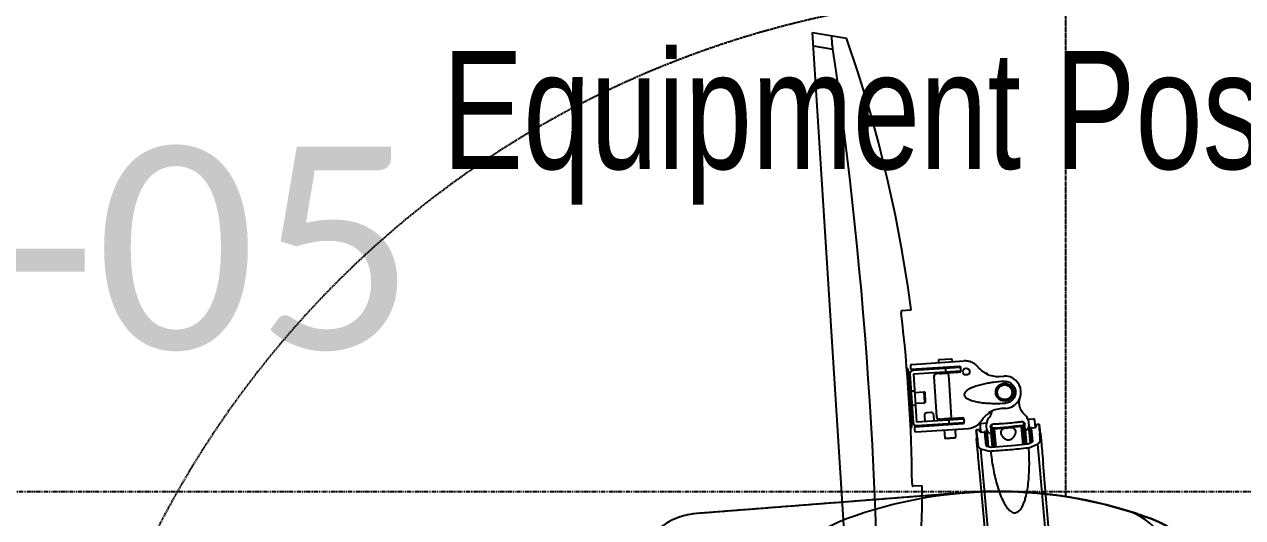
# Model space of a CAD drawing. Header units: millimetres. Extents: x 26027 to 581921, y 7230 to 233891.
# Drawn here: x 475579 to 476481, y 158288 to 158654 of the extents above; entities that cross this region are included whole.
import ezdxf
from ezdxf import colors
from ezdxf.entities.mleader import LeaderData, LeaderLine
from ezdxf.math import Vec2, Vec3

# ---------------------------------------------------------------- set-up
doc = ezdxf.new("R2010")
doc.units = ezdxf.units.MM
doc.header["$LTSCALE"] = 5
doc.linetypes.add('CACHE', pattern=[0.375, 0.25, -0.125])
doc.linetypes.add('FANTOME', pattern=[2.5, 1.25, -0.25, 0.25, -0.25, 0.25, -0.25])
doc.layers.add('E-POWR', color=7, linetype='Continuous', lineweight=9, true_color=0x4e7e3e)
doc.layers.add('EXF', color=7, linetype='Continuous', lineweight=0, true_color=0x4e7e3e)
for name, color, linetype in [('GE-ANCHORAGE_FLOOR', 222, 'Continuous'), ('GE-CLEARANCE', 83, 'FANTOME'), ('GE-EQUIPMENT', 140, 'Continuous'), ('GE-EQUIPMENT_INSERTION', 140, 'Continuous'), ('GE-EQUIPMENT_MOVEMENT', 241, 'CACHE'), ('GE-EQUIPMENT_OUTLINE', 131, 'CACHE')]:
    doc.layers.add(name, color=color, linetype=linetype)
doc.layers.add('Medical Equipment and Furniture', color=163, linetype='Continuous', lineweight=0)
doc.styles.get("Standard").update_dxf_attribs({"font": 'calibri.ttf'})
doc.styles.add('X3G_ENTITY_257CFD', font='swisscl.ttf', dxfattribs={"height": 200})

# ---------------------------------------------------------------- blocks, each defined once
blk = doc.blocks.new('GE-EUR01978')
at = {"layer": 'GE-ANCHORAGE_FLOOR'}
blk.add_lwpolyline([(-265, 0), (265, 0, -0.313113), (339.81, -52.24, -0.179029), (339.81, -277.75, -0.313113), (265, -330), (-265, -330, -0.313113), (-339.81, -277.75, -0.179029), (-339.81, -52.24, -0.313113), (-265, 0)], format="xyb", dxfattribs=at)
at = {"layer": 'GE-CLEARANCE', "ltscale": 0.5}
for points in [[(-360, -165), (-360, 700), (360, 700), (360, -165)], [(360, -165), (360, -1116), (-360, -1116), (-360, -165)]]:
    blk.add_lwpolyline(points, dxfattribs=at)
at = {"layer": 'GE-EQUIPMENT'}
for p, q in [((-225.43, -120.9), (-395.29, -135.76)), ((-232.99, -119.33), (-380.59, -131.96)), ((-409.62, -135.16), (-409.51, -136.4)), ((-408.92, -134.57), (-408.97, -134.57)), ((-408.83, -134.56), (-408.92, -134.57)), ((-408.81, -134.55), (-408.83, -134.56)), ((-408.81, -134.55), (-408.83, -134.56)), ((-408.81, -134.55), (-408.83, -134.56)), ((-413.43, -143.18), (-413.8, -138.92)), ((-398.02, -141.57), (-408.48, -142.48)), ((-407.53, -141.9), (-408.48, -142.48)), ((-408.48, -142.48), (-408.47, -142.61)), ((-396.01, -140.89), (-407.53, -141.9)), ((-407.17, -140.29), (-407.39, -137.75)), ((-406.62, -140.74), (-397.17, -139.91)), ((-405.37, -145.25), (-394.88, -144.33)), ((-401.05, -141.33), (-401.14, -140.26)), ((-395.81, -141.37), (-398.02, -141.57)), ((-394.79, -145.16), (-409.09, -146.38)), ((-394.61, -146.79), (-408, -147.96)), ((-408, -147.96), (-406.23, -168.23)), ((-394.72, -145.8), (-407.09, -146.88)), ((-445.26, -164.43), (-445.46, -161.17)), ((-421.54, -159.64), (-421.33, -162.9)), ((-407.02, -169.99), (-392.73, -168.79)), ((-406.23, -168.23), (-392.84, -167.06)), ((-405.14, -169.14), (-392.77, -168.06)), ((-392.68, -169.53), (-403.17, -170.45)), ((-221.73, -163.19), (-391.59, -178.05)), ((-376.45, -179.24), (-277.88, -170.62)), ((-447.54, -174.16), (-447.03, -173.96)), ((-447.54, -174.15), (-447.54, -174.16)), ((-418.36, -172.13), (-417.83, -172.26)), ((-412.22, -173.45), (-412.09, -173.51)), ((-412.09, -173.51), (-411.89, -173.59)), ((-411.89, -173.59), (-411.79, -173.63)), ((-411.74, -173.64), (-411.74, -173.64)), ((-410.37, -178.15), (-410.74, -173.89)), ((-407.58, -174.06), (-406.23, -173.93)), ((-406.23, -173.93), (-405.4, -173.85)), ((-405.76, -173.58), (-405.75, -173.71)), ((-405.75, -173.71), (-393.08, -172.61)), ((-404.71, -174.12), (-405.75, -173.71)), ((-405.71, -179.89), (-405.6, -181.12)), ((-404.71, -174.12), (-393.19, -173.12)), ((-404.16, -178.69), (-404.26, -178.73)), ((-403.85, -178.19), (-404.07, -175.65)), ((-394.17, -174.28), (-403.62, -175.11)), ((-398.14, -174.63), (-398.23, -173.56)), ((-452.48, -180.55), (-452.48, -180.55)), ((-404.26, -226.18), (-406.74, -187.2)), ((-404.85, -181.59), (-404.7, -181.58)), ((-454.16, -229.36), (-456.64, -190.38)), ((-450.63, -229.64), (-452.89, -194.25)), ((-449.72, -228.27), (-451.95, -193.19)), ((-447.22, -228.12), (-449.46, -193.04)), ((-447.3, -210.87), (-448.32, -194.88)), ((-414.5, -191.47), (-413.4, -208.71)), ((-414.1, -197.75), (-413.09, -197.68)), ((-413.53, -190.75), (-411.29, -225.83)), ((-408.8, -225.67), (-411.04, -190.58)), ((-410.59, -197.52), (-409.6, -197.46)), ((-409.97, -191.51), (-407.72, -226.9)), ((-406.1, -197.24), (-399.91, -196.84)), ((-399.41, -204.83), (-399.91, -196.84)), ((-399.6, -197.12), (-399.91, -196.84)), ((-399.13, -204.51), (-399.6, -197.12)), ((-458.04, -199.85), (-457.44, -209.23)), ((-457.76, -199.53), (-456.36, -199.44)), ((-452.51, -200.2), (-451.51, -200.13)), ((-448.76, -203.96), (-451.26, -204.12)), ((-449.02, -199.97), (-448, -199.91)), ((-413.44, -208.68), (-413.6, -206.64)), ((-413.59, -205.73), (-412.58, -205.67)), ((-410.34, -201.52), (-412.83, -201.67)), ((-410.08, -205.51), (-409.09, -205.44)), ((-405.59, -205.22), (-399.41, -204.83)), ((-399.13, -204.51), (-399.41, -204.83)), ((-457.12, -209.51), (-455.73, -209.42)), ((-452, -208.18), (-451, -208.12)), ((-448.51, -207.96), (-447.49, -207.89)), ((-447.37, -208.8), (-447.27, -210.84)), ((-415.27, -210.83), (-445.18, -212.74)), ((-418.49, -215.06), (-418.3, -218.06)), ((-412.13, -212.65), (-416.62, -212.94)), ((-425.72, -219.53), (-433.71, -220.04)), ((-433.43, -219.72), (-433.71, -220.04)), ((-433.25, -227.22), (-433.71, -220.04)), ((-433.43, -219.72), (-426.04, -219.25)), ((-426.04, -219.25), (-425.72, -219.53)), ((-425.27, -226.72), (-425.72, -219.53)), ((-416.18, -219.92), (-411.69, -219.64)), ((-364.23, -221.46), (-363.77, -228.57)), ((-494.01, -236.87), (-494.46, -229.76)), ((-453.09, -230.29), (-451.1, -230.17)), ((-408.6, -229.16), (-449.47, -231.77)), ((-447.22, -228.12), (-411.29, -225.83)), ((-447.06, -230.61), (-411.13, -228.32)), ((-441.01, -231.23), (-441.07, -230.23)), ((-434.48, -229.81), (-434.64, -227.31)), ((-423.88, -226.63), (-423.72, -229.12)), ((-417.06, -229.7), (-417.12, -228.7)), ((-407.19, -227.37), (-405.19, -227.24)), ((-151.09, -267.86), (-699.98, -302.85)), ((-699.98, -302.85), (-695.81, -277.53)), ((-690.14, -302.22), (-687.74, -287.7))]:
    blk.add_line(p, q, dxfattribs=at)
blk.add_lwpolyline([(345.94, -70.45, 0.014783), (339.81, -52.24, 0.313859), (264.78, 0), (-264.78, 0, 0.313859), (-339.81, -52.24, 0.014783), (-345.94, -70.45, 0.093451), (-359.02, -190.18), (-343.58, -388.87, 0.391679), (-293.73, -435), (293.73, -435, 0.391679), (343.58, -388.87), (359.02, -190.18, 0.093451)], format="xyb", close=True, dxfattribs=at)
blk.add_lwpolyline([(345.94, -70.45, 0.330174), (298.11, -35), (-298.11, -35, 0.330174), (-345.94, -70.45)], format="xyb", dxfattribs=at)
for points in [[(-408.97, -134.57), (-409.02, -134.58), (-409.06, -134.59), (-409.1, -134.59), (-409.13, -134.6), (-409.16, -134.61), (-409.2, -134.61), (-409.23, -134.62), (-409.27, -134.63), (-409.31, -134.65), (-409.38, -134.68), (-409.46, -134.75), (-409.54, -134.84), (-409.6, -134.97), (-409.62, -135.12), (-409.62, -135.16)], [(-414.81, -143.87), (-415.5, -144.36), (-416.24, -145.01), (-416.83, -145.62)], [(-407.43, -137.59), (-412.27, -138.15), (-412.42, -138.17), (-412.57, -138.2), (-412.7, -138.22), (-412.82, -138.24), (-412.92, -138.26), (-413.02, -138.27), (-413.11, -138.29), (-413.18, -138.31), (-413.25, -138.32), (-413.31, -138.34), (-413.37, -138.35), (-413.42, -138.37), (-413.48, -138.4), (-413.55, -138.43), (-413.63, -138.49), (-413.72, -138.59), (-413.78, -138.74), (-413.8, -138.91)], [(-408.16, -142.28), (-408.99, -142.35), (-410.35, -142.46)], [(-409.51, -136.4), (-409.51, -136.43), (-409.44, -136.62), (-409.34, -136.75), (-409.24, -136.84), (-409.15, -136.9), (-409.04, -136.95), (-408.93, -136.99), (-408.81, -137.04), (-408.66, -137.08), (-408.5, -137.13), (-408.32, -137.18), (-408.11, -137.23), (-407.88, -137.29), (-407.78, -137.31)], [(-397.17, -139.91), (-397.02, -139.91), (-396.76, -139.96), (-396.53, -140.08), (-396.35, -140.24), (-396.21, -140.43), (-396.17, -140.51)], [(-396.17, -140.51), (-395.76, -141.47), (-395.32, -142.59), (-394.98, -143.52)], [(-394.98, -143.52), (-393.98, -152.37), (-393.19, -161.45), (-392.63, -170.35)], [(-423.73, -149.51), (-425.85, -149.71), (-427.94, -149.54), (-429.16, -149.23)], [(-416.83, -145.62), (-418.17, -146.92), (-419.82, -148.07), (-421.69, -148.95), (-423.73, -149.51)], [(-407.02, -169.98), (-407.46, -164.02), (-407.93, -158.18), (-408.48, -152.34), (-409.09, -146.38)], [(-417.83, -172.26), (-418.31, -171.64), (-419, -171), (-419.04, -170.97)], [(-392.63, -170.35), (-392.81, -171.33), (-393.05, -172.5), (-393.28, -173.52)], [(-412.12, -177.97), (-414.23, -176.38), (-416.22, -174.39), (-417.83, -172.26)], [(-414.52, -172.07), (-413.82, -172.58), (-412.98, -173.08), (-412.22, -173.45)], [(-406.74, -187.2), (-406.98, -185.48), (-407.52, -183.67), (-408.34, -181.96), (-409.42, -180.4), (-410.74, -179.03), (-412.12, -177.97)], [(-411.74, -173.64), (-411.35, -173.75), (-410.68, -173.9)], [(-410.37, -178.15), (-410.32, -178.32), (-410.23, -178.45), (-410.12, -178.54), (-410.03, -178.58), (-409.96, -178.61), (-409.9, -178.62), (-409.85, -178.63), (-409.8, -178.63), (-409.74, -178.64), (-409.68, -178.64), (-409.61, -178.65), (-409.54, -178.65), (-409.45, -178.65), (-409.36, -178.65), (-409.25, -178.65), (-409.14, -178.65), (-409.01, -178.65), (-408.87, -178.64), (-408.71, -178.64), (-408.54, -178.63), (-403.87, -178.35)], [(-404.26, -178.73), (-404.48, -178.82), (-404.67, -178.91), (-404.85, -178.99), (-405, -179.06), (-405.13, -179.13), (-405.24, -179.2), (-405.35, -179.27), (-405.44, -179.33), (-405.52, -179.41), (-405.61, -179.51), (-405.68, -179.66), (-405.71, -179.86), (-405.71, -179.89)], [(-393.28, -173.52), (-393.31, -173.61), (-393.41, -173.82), (-393.56, -174.01), (-393.77, -174.16), (-394.02, -174.26), (-394.17, -174.28)], [(-405.6, -181.12), (-405.6, -181.16), (-405.55, -181.31), (-405.47, -181.42), (-405.38, -181.5), (-405.28, -181.55), (-405.21, -181.57), (-405.16, -181.58), (-405.12, -181.59), (-405.09, -181.59), (-405.05, -181.59), (-405.02, -181.59), (-404.98, -181.59), (-404.95, -181.59), (-404.9, -181.59), (-404.85, -181.59)], [(-448.41, -193.64), (-448.38, -193.98), (-448.34, -194.51), (-448.32, -194.88)], [(-158.44, -243.27), (-185.02, -238), (-211.91, -233.42), (-238.91, -229.58), (-266.02, -226.47), (-293.2, -224.11), (-320.44, -222.5), (-347.71, -221.62), (-364.23, -221.46)], [(-494.46, -229.76), (-510.81, -232.02), (-537.75, -236.35), (-564.56, -241.41), (-591.22, -247.2), (-617.72, -253.73), (-644.02, -260.97), (-670.1, -268.92), (-695.81, -277.53)]]:
    blk.add_lwpolyline(points, dxfattribs=at)
for centre, radius in [((-433.5, -160.41), 6.61), ((-433.5, -160.41), 5.5), ((-448.77, -188.89), 2.5)]:
    blk.add_circle(centre, radius, dxfattribs=at)
for centre, radius, start, end in [((-407.4, -145.49), 11.03, 97.32935, 97.50899), ((-386.17, -310.95), 177.84, 95.46098, 97.31237), ((-427.1, 311.97), 447.01, 272.9251, 273.07895), ((-356.95, -992.7), 859.54, 92.73304, 93.07735), ((-410.3, -151.16), 8.57, 111.73732, 121.683), ((-409.51, -152.95), 10.53, 100.69287, 112.12922), ((-409.58, -152.64), 10.22, 94.35209, 100.66546), ((-407.9, -137.81), 0.513, 6.93428, 76.62374), ((-406.67, -140.24), 0.5, 184.99696, 274.99696), ((-626.39, -181.95), 224.04, 9.42943, 9.76004), ((-444.61, -161.36), 55.57, 19.811, 27.44068), ((-395.34, -143.56), 3.19, 6.30736, 18.86901), ((-433.5, -160.41), 11.99, 3.64778, 183.64778), ((-407, -147.88), 1, 94.99696, 184.99696), ((-464.73, -165.73), 19.52, 335.06368, 3.81659), ((-401.85, -161.72), 19.52, 183.46911, 212.22904), ((-422.07, -181.56), 12.13, 70.63975, 78.60246), ((-422.08, -181.57), 12.14, 60.58787, 70.62563), ((-422.13, -181.68), 12.26, 51.58307, 60.59494), ((-405.23, -168.15), 1, 184.99696, 274.99696), ((-627.14, -172.66), 223.98, 0.23353, 0.56423), ((-444.61, -161.39), 55.58, 342.55374, 350.18234), ((-392.99, -170.37), 3.19, 351.12495, 3.68653), ((-465.2, -165.64), 19.6, 310.49096, 311.04642), ((-465.28, -165.56), 19.71, 311.05313, 318.29159), ((-465.27, -165.58), 19.69, 318.29677, 326.25), ((-465.3, -165.55), 19.73, 326.25663, 333.60655), ((-465.22, -165.6), 19.64, 333.61234, 334.16678), ((-442.97, -176.36), 5.08, 143.55537, 154.22519), ((-442.99, -176.35), 5.05, 138.8824, 143.5486), ((-444.09, -175.36), 3.57, 132.67604, 139.25933), ((-411.61, -173.17), 0.488, 249.06307, 250.52471), ((-411.6, -173.14), 0.519, 250.56898, 253.98653), ((-408.58, -163.58), 10.53, 258.49336, 269.07326), ((-408.59, -163.89), 10.22, 269.09771, 275.64043), ((-404.38, -178.22), 0.529, 300.21932, 2.83087), ((-403.58, -175.61), 0.5, 94.99696, 184.99696), ((-525.14, 852), 1040.42, 276.89501, 277.24593), ((-444.73, -189.62), 11.94, 175.20668, 183.64082), ((-444.74, -189.62), 11.92, 166.72881, 175.19559), ((-444.74, -189.63), 11.93, 163.55965, 166.72313), ((-444.74, -189.62), 11.92, 158.07757, 163.55944), ((-444.73, -189.63), 11.94, 149.1171, 158.07303), ((-444.72, -189.64), 11.95, 143.99871, 149.11356), ((-444.72, -189.63), 11.94, 139.86248, 143.99759), ((-444.68, -189.67), 12, 130.51736, 139.85704), ((-413.02, -3.94), 177.84, 272.68156, 274.53294), ((-449.09, -193.7), 0.686, 5.10671, 87.02816), ((-413.92, -191.37), 0.596, 91.08076, 190.27261), ((-457.74, -199.83), 0.3, 93.64778, 183.64789), ((-456.34, -199.74), 0.3, 3.64773, 93.64778), ((-838.13, -227.69), 391.22, 2.76863, 3.75867), ((-374.1, -1092.25), 893.26, 92.59304, 94.70188), ((-41.73, -177.04), 373.05, 183.51261, 184.55107), ((-457.14, -209.21), 0.3, 183.64768, 273.64778), ((-455.75, -209.12), 0.3, 273.64778, 3.64784), ((-445.31, -210.74), 2, 183.63717, 273.65816), ((-195.39, -3895.39), 3691.13, 93.4154, 93.88016), ((-416.5, -214.93), 2, 93.64778, 183.64778), ((-415.4, -208.84), 2, 273.63744, 3.65836), ((-416.31, -217.93), 2, 183.64778, 273.64778), ((-411.29, -225.83), 2.5, 273.64778, 3.64778), ((-354.09, -1405.96), 1177, 90.56732, 96.72825), ((-453.16, -229.3), 1, 183.64778, 273.64778), ((-449.31, -234.26), 2.5, 93.64778, 151.1453), ((-451.13, -229.67), 0.5, 273.64778, 3.64778), ((-447.22, -228.12), 2.5, 183.64778, 273.64778), ((-408.44, -231.66), 2.5, 36.15027, 93.64778), ((-407.22, -226.87), 0.5, 183.64778, 273.64778), ((-405.26, -226.24), 1, 273.64778, 3.64778), ((-222.28, -3473.53), 3219.65, 88.98335, 98.31222)]:
    blk.add_arc(centre, radius, start, end, dxfattribs=at)
for points, knots in [([(-409.03, -134.64), (-409.05, -134.64), (-409.09, -134.63), (-409.13, -134.63), (-409.17, -134.62), (-409.14, -134.6), (-409.11, -134.6), (-409, -134.58), (-408.91, -134.57), (-408.84, -134.56)], [0, 0, 0, 0, 0.154922, 0.251567, 0.291751, 0.321098, 0.404629, 0.545556, 1, 1, 1, 1]), ([(-408.7, -134.64), (-408.73, -134.64), (-408.84, -134.64), (-408.95, -134.64), (-409.03, -134.64)], [0, 0, 0, 0, 0.30552, 1, 1, 1, 1]), ([(-404.29, -134.46), (-404.78, -134.48), (-406.25, -134.55), (-407.72, -134.63), (-408.7, -134.64)], [0, 0, 0, 0, 0.333808, 1, 1, 1, 1]), ([(-403.09, -133.91), (-402.98, -133.9), (-402.24, -133.83), (-401.49, -133.77), (-400.86, -133.71)], [0, 0, 0, 0, 0.146936, 1, 1, 1, 1]), ([(-400.86, -133.71), (-399.06, -133.56), (-392.31, -132.97), (-385.55, -132.39), (-380.59, -131.96)], [0, 0, 0, 0, 0.26576, 1, 1, 1, 1]), ([(-397.93, -134.13), (-397.41, -134.11), (-396.29, -134.4), (-395.53, -135.26), (-395.29, -135.76)], [0, 0, 0, 0, 0.484101, 1, 1, 1, 1]), ([(-408.38, -142.63), (-408.39, -142.63), (-408.42, -142.62), (-408.47, -142.63), (-408.47, -142.61)], [0, 0, 0, 0, 0.425031, 1, 1, 1, 1]), ([(-407.96, -142.62), (-408, -142.63), (-408.15, -142.63), (-408.29, -142.63), (-408.38, -142.63)], [0, 0, 0, 0, 0.326055, 1, 1, 1, 1]), ([(-405.59, -143.97), (-405.84, -143.82), (-406.29, -143.53), (-406.93, -143.1), (-407.45, -142.78), (-407.81, -142.62), (-407.96, -142.62)], [0, 0, 0, 0, 0.315154, 0.597438, 0.832459, 1, 1, 1, 1]), ([(-344.2, -152.6), (-344.62, -150.76), (-346.23, -148.83), (-349.16, -147.1), (-352.19, -145.84), (-356.25, -144.6), (-361.39, -143.54), (-369.64, -142.48), (-379.97, -142.02), (-388.22, -142.27), (-392.32, -142.53)], [0, 0, 0, 0, 0.07178, 0.137914, 0.20186, 0.264771, 0.388993, 0.51212, 0.756649, 1, 1, 1, 1]), ([(-392.17, -143.21), (-391.65, -147.69), (-390.67, -156.66), (-390.08, -165.66), (-389.81, -170.17)], [0, 0, 0, 0, 0.5, 1, 1, 1, 1]), ([(-441.56, -160.97), (-441.63, -159.92), (-441.34, -157.78), (-439.73, -154.99), (-437.17, -153.01), (-434.03, -152.17), (-430.81, -152.6), (-428.01, -154.24), (-426.06, -156.81), (-425.5, -158.9), (-425.43, -159.94)], [0, 0, 0, 0, 0.124395, 0.249128, 0.374368, 0.5, 0.625632, 0.750872, 0.875605, 1, 1, 1, 1]), ([(-411.7, -146.66), (-411.39, -146.64), (-410.93, -146.6), (-410.33, -146.54), (-409.92, -146.51), (-409.59, -146.46), (-409.32, -146.44), (-409.2, -146.4), (-409.09, -146.4), (-409.09, -146.38)], [0, 0, 0, 0, 0.35641, 0.529721, 0.686611, 0.817959, 0.917047, 0.978516, 1, 1, 1, 1]), ([(-411.7, -146.66), (-411.59, -147.63), (-411.33, -149.57), (-410.86, -153.48), (-410.36, -158.38), (-410.01, -163.3), (-409.78, -167.22), (-409.71, -169.18), (-409.65, -170.16)], [0, 0, 0, 0, 0.124248, 0.249117, 0.500008, 0.750887, 0.875761, 1, 1, 1, 1]), ([(-405.37, -145.25), (-405.73, -145.28), (-407.32, -145.4), (-408.91, -145.52), (-410.15, -145.62)], [0, 0, 0, 0, 0.223808, 1, 1, 1, 1]), ([(-404.54, -152.25), (-405.04, -152.3), (-406.06, -152.64), (-406.94, -154.1), (-407.12, -155.97), (-407.02, -158.09), (-406.75, -160.2), (-406.25, -162.01), (-405.13, -163.3), (-404.06, -163.45), (-403.56, -163.41)], [0, 0, 0, 0, 0.106561, 0.210722, 0.339966, 0.5, 0.660034, 0.789278, 0.893439, 1, 1, 1, 1]), ([(-403.56, -163.41), (-402.94, -163.36), (-401.63, -162.88), (-399.93, -161.58), (-398.55, -159.71), (-398.03, -157.3), (-398.96, -155.02), (-400.64, -153.42), (-402.55, -152.43), (-403.92, -152.2), (-404.54, -152.25)], [0, 0, 0, 0, 0.106956, 0.231914, 0.365179, 0.5, 0.634821, 0.768086, 0.893044, 1, 1, 1, 1]), ([(-389.85, -170.86), (-385.71, -170.41), (-377.46, -169.21), (-367.26, -166.92), (-359.24, -164.39), (-354.31, -162.41), (-350.51, -160.41), (-348.21, -158.91), (-346.51, -157.45), (-345.33, -156.15), (-344.37, -154.55), (-344.14, -153.25), (-344.2, -152.6)], [0, 0, 0, 0, 0.2425, 0.486194, 0.608927, 0.732802, 0.795595, 0.859527, 0.892312, 0.926139, 0.961778, 1, 1, 1, 1]), ([(-441.56, -160.97), (-441.39, -163.66), (-441.01, -167.69), (-440.17, -173.02), (-439.35, -176.99), (-438.47, -180.26), (-437.61, -182.83), (-436.87, -184.72), (-435.99, -186.55), (-435.11, -188.01), (-434.25, -189.06), (-433.5, -189.76), (-432.62, -190.29), (-431.58, -190.47), (-430.58, -190.15), (-429.77, -189.52), (-429.12, -188.73), (-428.4, -187.58), (-427.71, -186.03), (-427.08, -184.09), (-426.58, -182.12), (-426.05, -179.47), (-425.6, -176.12), (-425.29, -172.07), (-425.13, -166.68), (-425.25, -162.63), (-425.43, -159.94)], [0, 0, 0, 0, 0.124625, 0.187048, 0.24953, 0.312063, 0.343354, 0.374659, 0.405981, 0.437308, 0.452988, 0.468676, 0.484365, 0.500008, 0.515648, 0.531326, 0.547013, 0.562696, 0.594023, 0.625342, 0.656648, 0.687939, 0.750473, 0.812953, 0.875376, 1, 1, 1, 1]), ([(-407.02, -169.98), (-407.03, -169.96), (-407.14, -169.98), (-407.26, -169.96), (-407.54, -169.99), (-407.87, -170), (-408.27, -170.03), (-408.87, -170.08), (-409.34, -170.13), (-409.65, -170.16)], [0, 0, 0, 0, 0.021489, 0.082957, 0.182051, 0.313407, 0.470298, 0.643605, 1, 1, 1, 1]), ([(-407.93, -170.91), (-407.5, -170.87), (-405.91, -170.72), (-404.32, -170.56), (-403.17, -170.45)], [0, 0, 0, 0, 0.274054, 1, 1, 1, 1]), ([(-405.76, -173.58), (-405.76, -173.57), (-405.7, -173.56), (-405.62, -173.54), (-405.46, -173.51), (-405.33, -173.49), (-405.26, -173.48)], [0, 0, 0, 0, 0.068291, 0.257115, 0.568379, 1, 1, 1, 1]), ([(-403.16, -171.74), (-403.38, -171.93), (-403.78, -172.3), (-404.33, -172.83), (-404.79, -173.24), (-405.11, -173.46), (-405.26, -173.48)], [0, 0, 0, 0, 0.315158, 0.597441, 0.832461, 1, 1, 1, 1]), ([(-404.16, -178.69), (-404.15, -178.68), (-404.14, -178.68), (-404.12, -178.67), (-404.11, -178.67)], [0, 0, 0, 0, 0.504408, 1, 1, 1, 1]), ([(-376.45, -179.24), (-378.03, -179.38), (-384.79, -179.97), (-391.54, -180.57), (-398.96, -181.22)], [0, 0, 0, 0, 0.233245, 1, 1, 1, 1]), ([(-391.59, -178.05), (-391.74, -178.58), (-392.34, -179.56), (-393.39, -180.04), (-393.91, -180.11)], [0, 0, 0, 0, 0.515895, 1, 1, 1, 1]), ([(-404.73, -181.58), (-404.84, -181.59), (-405.26, -181.6), (-404.86, -181.52), (-404.76, -181.5)], [0, 0, 0, 0, 0.516443, 1, 1, 1, 1]), ([(-404.76, -181.5), (-404.37, -181.44), (-402.92, -181.23), (-401.46, -181.05), (-400.24, -180.89)], [0, 0, 0, 0, 0.158092, 1, 1, 1, 1]), ([(-452.89, -194.25), (-452.9, -193.99), (-452.72, -193.45), (-452.21, -193.21), (-451.95, -193.19)], [0, 0, 0, 0, 0.501547, 1, 1, 1, 1]), ([(-411.04, -190.58), (-410.78, -190.56), (-410.24, -190.74), (-409.99, -191.26), (-409.97, -191.51)], [0, 0, 0, 0, 0.498456, 1, 1, 1, 1]), ([(-447.75, -202.05), (-447.75, -202.04), (-447.69, -202.04), (-447.61, -202.02), (-447.47, -202.01), (-447.37, -202), (-447.32, -201.99)], [0, 0, 0, 0, 0.086349, 0.300919, 0.618538, 1, 1, 1, 1]), ([(-414.08, -199.9), (-414.08, -199.89), (-414.14, -199.9), (-414.22, -199.89), (-414.36, -199.9), (-414.46, -199.9), (-414.52, -199.9)], [0, 0, 0, 0, 0.08638, 0.30096, 0.618569, 1, 1, 1, 1]), ([(-445.17, -212.72), (-445.68, -212.76), (-446.78, -212.38), (-447.25, -211.34), (-447.27, -210.84)], [0, 0, 0, 0, 0.507686, 1, 1, 1, 1]), ([(-413.44, -208.68), (-413.4, -209.18), (-413.73, -210.28), (-414.77, -210.79), (-415.29, -210.82)], [0, 0, 0, 0, 0.492336, 1, 1, 1, 1]), ([(-365.75, -229.02), (-365.49, -229.01), (-365.02, -228.99), (-364.39, -228.89), (-363.99, -228.8), (-363.77, -228.64), (-363.77, -228.57)], [0, 0, 0, 0, 0.370335, 0.683941, 0.897427, 1, 1, 1, 1]), ([(-494.01, -236.87), (-494, -236.94), (-493.76, -237.07), (-493.36, -237.11), (-492.72, -237.13), (-492.25, -237.09), (-491.99, -237.06)], [0, 0, 0, 0, 0.102593, 0.316076, 0.629685, 1, 1, 1, 1]), ([(-687.74, -287.7), (-688.99, -287.89), (-691.33, -288.18), (-694.08, -288.42), (-695.87, -288.47), (-696.68, -288.46), (-697.17, -288.39), (-697.4, -288.34), (-697.57, -288.23), (-697.56, -288.16)], [0, 0, 0, 0, 0.38297, 0.709367, 0.833046, 0.923043, 0.954593, 0.977236, 1, 1, 1, 1])]:
    blk.add_open_spline(points, degree=3, knots=knots, dxfattribs=at)
for points in [[(-411.16, -146.16), (-411.34, -146.32), (-411.52, -146.49), (-411.7, -146.66)], [(-411.16, -146.16), (-410.87, -145.9), (-410.53, -145.65), (-410.15, -145.62)], [(-409.02, -170.56), (-409.24, -170.43), (-409.44, -170.29), (-409.65, -170.16)], [(-407.93, -170.91), (-408.31, -170.95), (-408.7, -170.76), (-409.02, -170.56)], [(-451.95, -193.19), (-450.99, -193.13), (-450.02, -193.07), (-449.06, -193.01)], [(-413.93, -190.77), (-412.96, -190.71), (-412, -190.65), (-411.04, -190.58)]]:
    blk.add_open_spline(points, degree=3, dxfattribs=at)
at = {"layer": 'GE-EQUIPMENT_MOVEMENT', "ltscale": 0.5}
blk.add_lwpolyline([(-356.14, -115.05), (-728.09, -115.05, 1.03486), (728.09, -115.05), (356.14, -115.05)], format="xyb", dxfattribs=at)
at = {"layer": 'GE-EQUIPMENT_OUTLINE'}
blk.add_lwpolyline([(345.94, -70.45, 0.014783), (339.81, -52.24, 0.313859), (264.78, 0), (-264.78, 0, 0.313859), (-339.81, -52.24, 0.014783), (-345.94, -70.45, 0.093451), (-359.02, -190.18), (-343.58, -388.87, 0.391679), (-293.73, -435), (293.73, -435, 0.391679), (343.58, -388.87), (359.02, -190.18, 0.093451)], format="xyb", close=True, dxfattribs=at)

msp = doc.modelspace()

# ---------------------------------------------------------------- texts
at = {"layer": 'Medical Equipment and Furniture', "color": 1, "insert": (477324.07, 158634.22, 0), "char_height": 87.4731, "width": 3260.5371, "attachment_point": 2, "style": 'X3G_ENTITY_257CFD'}
msp.add_mtext('Equipment Positioning and Detailed Drawings to be provided by supplier', dxfattribs=at)

# ---------------------------------------------------------------- next in the draw order: block references
at = {"layer": 'GE-EQUIPMENT_INSERTION', "rotation": 270}
msp.add_blockref('GE-EUR01978', (476465.52, 157947.83, 2.36), dxfattribs=at)

# ---------------------------------------------------------------- next in the draw order: hatches: boundary and pattern name
h = msp.add_hatch()
h.set_pattern_fill('CROSS', color=85, scale=10)
h.set_pattern_definition([(0, (368880, 104830), (63.5, 63.5), [31.75, -95.25]), (90, (368895.875, 104814.125), (-63.5, 63.5), [31.75, -95.25])])
edge = h.paths.add_edge_path()
edge.add_line((457685.58, 145694.32), (457685.58, 152806.09))
edge.add_line((457685.58, 152806.09), (462487.44, 152806.09))
edge.add_line((462487.44, 152806.09), (462487.44, 145900.86))
edge.add_line((462487.44, 145900.86), (462587.44, 145901.08))
edge.add_line((462587.44, 145901.08), (462587.44, 152806.09))
edge.add_line((462587.44, 152806.09), (464555.85, 152806.09))
edge.add_line((464555.85, 152806.09), (469284.36, 152806.09))
edge.add_line((469284.36, 152806.09), (471903.68, 152806.09))
edge.add_line((471903.68, 152806.09), (471903.68, 142653.21))
edge.add_line((471903.68, 142653.21), (478231.4, 142645.85))
edge.add_line((478231.4, 142645.85), (478231.4, 142845.16))
edge.add_line((478231.4, 142845.16), (472503.68, 142845.16))
edge.add_line((472503.68, 142845.16), (472503.68, 157839.95))
edge.add_line((472503.68, 157839.95), (472503.99, 159009.18))
edge.add_line((472503.99, 159009.18), (479768.57, 159009.18))
edge.add_line((479768.57, 159009.18), (479768.57, 159109.18))
edge.add_line((479768.57, 159109.18), (472503.68, 159109.18))
edge.add_line((472503.68, 159109.18), (472503.68, 169315.57))
edge.add_line((472503.68, 169315.57), (478921.1, 169315.57))
edge.add_line((478921.1, 169315.57), (484286.41, 169315.57))
edge.add_line((484286.41, 169315.57), (484286.41, 166351.21))
edge.add_line((484286.41, 166351.21), (484486.41, 166351.21))
edge.add_line((484486.41, 166351.21), (484486.41, 169515.57))
edge.add_line((484486.41, 169515.57), (479083.84, 169515.57))
edge.add_line((479083.84, 169515.57), (479083.84, 190946.93))
edge.add_line((479083.84, 190946.93), (479083.84, 191341.64))
edge.add_line((479083.84, 191341.64), (478883.84, 191341.64))
edge.add_line((478883.84, 191341.64), (478883.84, 195124.29))
edge.add_line((478883.84, 195124.29), (477262.37, 195124.29))
edge.add_line((477262.37, 195124.29), (477262.37, 205421.18))
edge.add_line((477262.37, 205421.18), (474368.03, 205421.18))
edge.add_line((474368.03, 205421.18), (469356.92, 205421.18))
edge.add_line((469356.92, 205421.18), (469256.92, 205421.18))
edge.add_line((469256.92, 205421.18), (469256.92, 204391.28))
edge.add_line((469256.92, 204391.28), (469856.92, 204391.28))
edge.add_line((469856.92, 204391.28), (469856.92, 204821.18))
edge.add_line((469856.92, 204821.18), (471179.26, 204821.18))
edge.add_line((471179.26, 204821.18), (471179.26, 204391.28))
edge.add_line((471179.26, 204391.28), (471779.26, 204391.28))
edge.add_line((471779.26, 204391.28), (471779.26, 204821.18))
edge.add_line((471779.26, 204821.18), (476662.37, 204821.18))
edge.add_line((476662.37, 204821.18), (476662.37, 194457.56))
edge.add_line((476662.37, 194457.56), (478283.84, 194457.56))
edge.add_line((478283.84, 194457.56), (478283.84, 169915.57))
edge.add_line((478283.84, 169915.57), (471903.68, 169915.57))
edge.add_line((471903.68, 169915.57), (471903.68, 159211.95))
edge.add_line((471903.68, 159211.95), (470513.73, 159211.95))
edge.add_line((470513.73, 159211.95), (470513.73, 159111.95))
edge.add_line((470513.73, 159111.95), (471903.68, 159111.95))
edge.add_line((471903.68, 159111.95), (471903.68, 153006.09))
edge.add_line((471903.68, 153006.09), (462587.44, 153006.09))
edge.add_line((462587.44, 153006.09), (462487.44, 152906.09))
edge.add_line((462487.44, 152906.09), (457585.58, 152906.09))
edge.add_line((457585.58, 152906.09), (457585.58, 145694.32))
at = {"layer": 'EXF'}
h = msp.add_hatch(dxfattribs=at)
h.set_pattern_fill('CROSS', color=256, scale=10)
edge = h.paths.add_edge_path()
edge.add_line((464555.85, 152806.09), (469284.36, 152806.09))
edge.add_line((469284.36, 152806.09), (471903.68, 152806.09))
edge.add_line((471903.68, 152806.09), (471903.68, 142653.21))
edge.add_line((471903.68, 142653.21), (478231.4, 142645.85))
edge.add_line((478231.4, 142645.85), (478231.4, 142845.16))
edge.add_line((478231.4, 142845.16), (472503.68, 142845.16))
edge.add_line((472503.68, 142845.16), (472503.68, 157839.95))
edge.add_line((472503.68, 157839.95), (472503.99, 159009.18))
edge.add_line((472503.99, 159009.18), (479768.57, 159009.18))
edge.add_line((479768.57, 159009.18), (479768.57, 159109.18))
edge.add_line((479768.57, 159109.18), (472503.68, 159109.18))
edge.add_line((472503.68, 159109.18), (472503.68, 169315.57))
edge.add_line((472503.68, 169315.57), (478921.1, 169315.57))
edge.add_line((478921.1, 169315.57), (484286.41, 169315.57))
edge.add_line((484286.41, 169315.57), (484286.41, 166351.21))
edge.add_line((484286.41, 166351.21), (484486.41, 166351.21))
edge.add_line((484486.41, 166351.21), (484486.41, 169515.57))
edge.add_line((484486.41, 169515.57), (479083.84, 169515.57))
edge.add_line((479083.84, 169515.57), (479083.84, 190946.93))
edge.add_line((479083.84, 190946.93), (479083.84, 191341.64))
edge.add_line((479083.84, 191341.64), (478883.84, 191341.64))
edge.add_line((478883.84, 191341.64), (478883.84, 195124.29))
edge.add_line((478883.84, 195124.29), (477262.37, 195124.29))
edge.add_line((477262.37, 195124.29), (477262.37, 205421.18))
edge.add_line((477262.37, 205421.18), (474368.03, 205421.18))
edge.add_line((474368.03, 205421.18), (469356.92, 205421.18))
edge.add_line((469356.92, 205421.18), (469256.92, 205421.18))
edge.add_line((469256.92, 205421.18), (469256.92, 204391.28))
edge.add_line((469256.92, 204391.28), (469856.92, 204391.28))
edge.add_line((469856.92, 204391.28), (469856.92, 204821.18))
edge.add_line((469856.92, 204821.18), (471179.26, 204821.18))
edge.add_line((471179.26, 204821.18), (471179.26, 204391.28))
edge.add_line((471179.26, 204391.28), (471779.26, 204391.28))
edge.add_line((471779.26, 204391.28), (471779.26, 204821.18))
edge.add_line((471779.26, 204821.18), (476662.37, 204821.18))
edge.add_line((476662.37, 204821.18), (476662.37, 194457.56))
edge.add_line((476662.37, 194457.56), (478283.84, 194457.56))
edge.add_line((478283.84, 194457.56), (478283.84, 169915.57))
edge.add_line((478283.84, 169915.57), (471903.68, 169915.57))
edge.add_line((471903.68, 169915.57), (471903.68, 159211.95))
edge.add_line((471903.68, 159211.95), (470513.73, 159211.95))
edge.add_line((470513.73, 159211.95), (470513.73, 159111.95))
edge.add_line((470513.73, 159111.95), (471903.68, 159111.95))
edge.add_line((471903.68, 159111.95), (471903.68, 153006.09))
edge.add_line((471903.68, 153006.09), (462587.44, 153006.09))

# ---------------------------------------------------------------- next in the draw order: leaders
at = {"layer": 'E-POWR'}
ml = msp.add_multileader_mtext('Standard', dxfattribs=at)
ml.set_content('POWER CABLE TRAY\\P100x50mm', color=256)
ml.set_leader_properties()
ml.build(insert=Vec2(0, 0))
ml.multileader.update_dxf_attribs({"text_right_attachment_type": 6, "dogleg_length": 200, "arrow_head_size": 100})
ctx = ml.context
ctx.base_point, ctx.char_height, ctx.arrow_head_size, ctx.landing_gap_size, ctx.plane_origin = Vec3(472892.45, 158744.86), 100, 100, 100, Vec3(479370.16, 158152.6)
ctx.right_attachment = 6
notes = []
notes.append((ctx, [(1, (1, 1, 0), (474570.53, 158675.59), (-1, 0), 200, [(0, [(474725.84, 159009.18)], 0, [])])]))
ctx.mtext.insert, ctx.mtext.width, ctx.mtext.flow_direction = Vec3(472992.45, 158795.59), 3370.4537, 5
ml = msp.add_multileader_mtext('Standard', dxfattribs=at)
ml.set_content('#R5\\PTO PP-05', color=256)
ml.set_leader_properties()
ml.build(insert=Vec2(0, 0))
ml.multileader.update_dxf_attribs({"text_right_attachment_type": 6, "dogleg_length": 200, "arrow_head_size": 200})
ctx = ml.context
ctx.base_point, ctx.char_height, ctx.arrow_head_size, ctx.landing_gap_size, ctx.plane_origin = Vec3(474996.97, 158737.19, 7.09), 150, 200, 0.09, Vec3(473560.35, 152967.6, 7.09)
ctx.right_attachment = 6
notes.append((ctx, [(0, (1, 1, 0), (474796.97, 158737.19, 7.09), (1, 0), 200, [(0, [(474850.42, 157982.22, 7.09)], 0, [])])]))
ctx.mtext.insert, ctx.mtext.flow_direction = Vec3(474997.06, 158813.28, 7.09), 5
for ctx, leaders in notes:
    for number, flags, end, landing, length, lines in leaders:
        leader = LeaderData()
        leader.index, (leader.has_last_leader_line, leader.has_dogleg_vector, leader.attachment_direction) = number, flags
        leader.last_leader_point, leader.dogleg_vector, leader.dogleg_length = Vec3(end), Vec3(landing), length
        for number, points, colour, breaks in lines:
            line = LeaderLine()
            line.index, line.vertices, line.color, line.breaks = number, Vec3.list(points), colors.encode_raw_color(colour), breaks
            leader.lines.append(line)
        ctx.leaders.append(leader)

doc.saveas('drawing.dxf')
